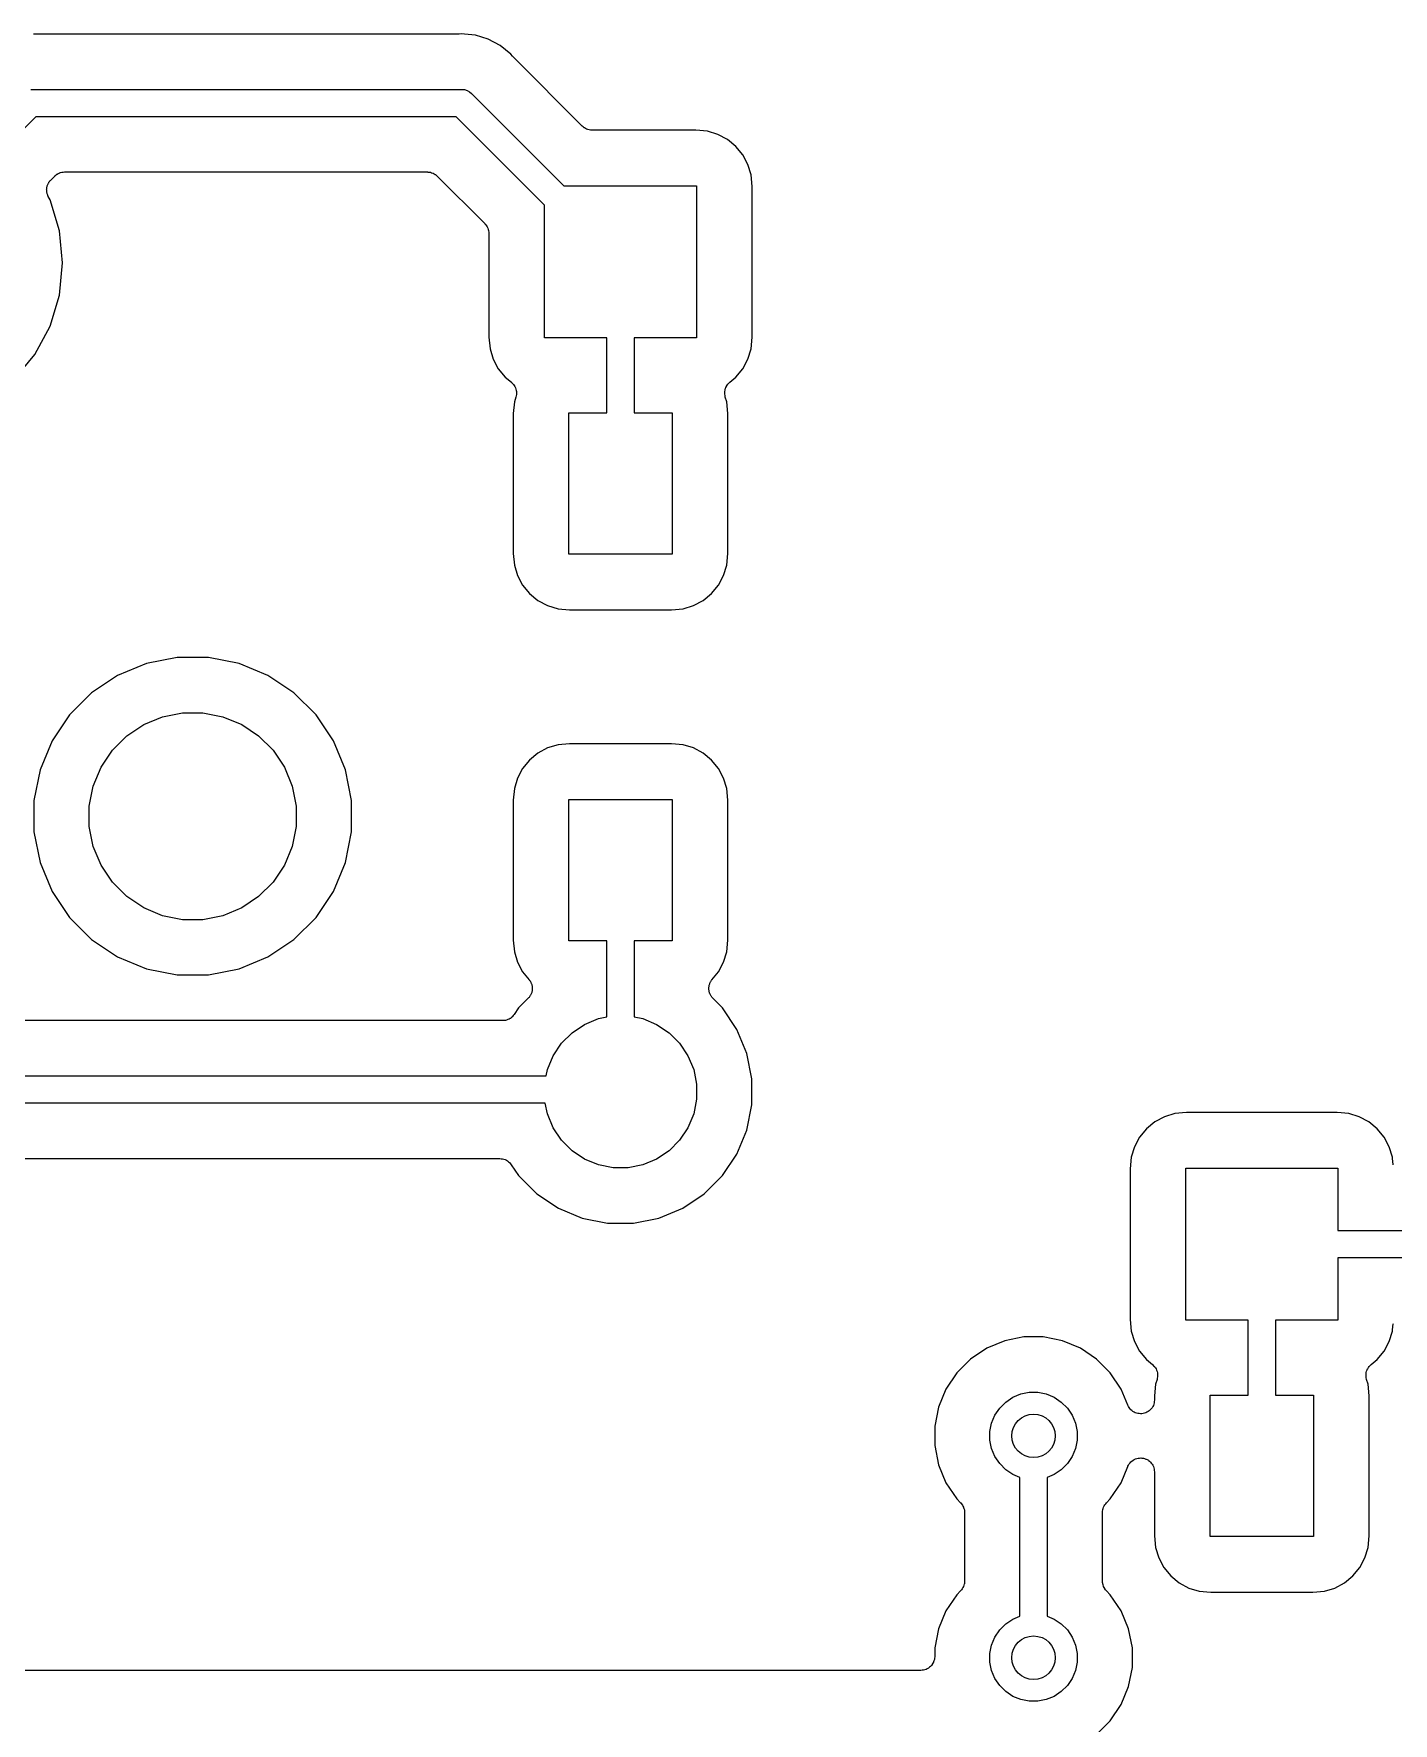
# Model space of a CAD drawing. Extents: x 1.13 to 10.46, y -5.5 to -3.29.
# Drawn here: x 9.139 to 9.63, y -4.721 to -4.11 of the extents above; entities that cross this region are included whole.
import ezdxf

# ---------------------------------------------------------------- set-up
doc = ezdxf.new("R2010")
doc.units = 0
doc.header["$MEASUREMENT"] = 0
doc.layers.add('BLACK', color=7, linetype='CONTINUOUS')

msp = doc.modelspace()

# ---------------------------------------------------------------- linework, layer by layer
at = {"layer": 'BLACK', "linetype": 'CONTINUOUS'}
for p, q in [((9.29338, -4.11007), (9.2924, -4.11017)), ((9.29436, -4.11017), (9.29338, -4.11007)), ((9.13873, -4.11019), (9.13852, -4.11017)), ((9.1388, -4.11019), (9.13873, -4.11019)), ((9.29191, -4.11019), (9.1388, -4.11019)), ((9.29212, -4.11017), (9.29191, -4.11019)), ((9.29233, -4.11017), (9.29212, -4.11017)), ((9.2924, -4.11017), (9.29233, -4.11017)), ((9.29827, -4.11055), (9.29436, -4.11017)), ((9.29436, -4.11017), (9.29436, -4.11017)), ((9.30296, -4.11198), (9.29827, -4.11055)), ((9.30729, -4.11429), (9.30296, -4.11198)), ((9.31109, -4.11741), (9.30729, -4.11429)), ((9.31171, -4.11817), (9.31109, -4.11741)), ((9.31186, -4.11832), (9.31171, -4.11817)), ((9.31199, -4.11848), (9.31186, -4.11832)), ((9.31204, -4.11853), (9.31199, -4.11848)), ((9.33695, -4.14343), (9.31204, -4.11853)), ((9.13757, -4.13019), (9.29314, -4.13019)), ((9.29314, -4.13019), (9.29338, -4.13017)), ((9.29338, -4.13017), (9.29362, -4.13019)), ((9.29362, -4.13019), (9.29362, -4.13019)), ((9.29362, -4.13019), (9.29435, -4.13026)), ((9.29435, -4.13026), (9.29527, -4.13054)), ((9.29527, -4.13054), (9.29613, -4.131)), ((9.29613, -4.131), (9.29688, -4.13162)), ((9.29688, -4.13162), (9.29703, -4.1318)), ((9.29703, -4.1318), (9.33025, -4.16502)), ((9.13937, -4.14003), (9.11576, -4.16364)), ((9.29134, -4.14003), (9.13937, -4.14003)), ((9.32329, -4.17198), (9.29134, -4.14003)), ((9.3373, -4.14373), (9.33695, -4.14343)), ((9.33766, -4.14402), (9.3373, -4.14373)), ((9.33768, -4.14404), (9.33766, -4.14402)), ((9.3377, -4.14405), (9.33768, -4.14404)), ((9.33811, -4.14427), (9.3377, -4.14405)), ((9.33851, -4.14449), (9.33811, -4.14427)), ((9.33854, -4.1445), (9.33851, -4.14449)), ((9.33856, -4.14451), (9.33854, -4.1445)), ((9.339, -4.14465), (9.33856, -4.14451)), ((9.33944, -4.14479), (9.339, -4.14465)), ((9.33947, -4.14479), (9.33944, -4.14479)), ((9.33949, -4.1448), (9.33947, -4.14479)), ((9.33995, -4.14485), (9.33949, -4.1448)), ((9.34041, -4.1449), (9.33995, -4.14485)), ((9.34046, -4.1449), (9.34041, -4.1449)), ((9.34048, -4.1449), (9.34046, -4.1449)), ((9.34046, -4.1449), (9.34046, -4.1449)), ((9.34046, -4.1449), (9.34046, -4.1449)), ((9.37804, -4.1449), (9.34048, -4.1449)), ((9.38221, -4.14531), (9.37804, -4.1449)), ((9.38598, -4.14645), (9.38221, -4.14531)), ((9.38945, -4.14831), (9.38598, -4.14645)), ((9.3925, -4.15081), (9.38945, -4.14831)), ((9.395, -4.15385), (9.3925, -4.15081)), ((9.39685, -4.15733), (9.395, -4.15385)), ((9.398, -4.1611), (9.39685, -4.15733)), ((9.14342, -4.16527), (9.14348, -4.16501)), ((9.14348, -4.16501), (9.14356, -4.1648)), ((9.14356, -4.1648), (9.14363, -4.16459)), ((9.14363, -4.16459), (9.14375, -4.16436)), ((9.14375, -4.16436), (9.14386, -4.16411)), ((9.14386, -4.16411), (9.14399, -4.16393)), ((9.14399, -4.16393), (9.14409, -4.16373)), ((9.14409, -4.16373), (9.14426, -4.16352)), ((9.14426, -4.16352), (9.14441, -4.1633)), ((9.14441, -4.1633), (9.14457, -4.16315)), ((9.14457, -4.16315), (9.14471, -4.16297)), ((9.14471, -4.16297), (9.14619, -4.1615)), ((9.14619, -4.1615), (9.1462, -4.16149)), ((9.1462, -4.16149), (9.14624, -4.16145)), ((9.1462, -4.16149), (9.1462, -4.16149)), ((9.1462, -4.16149), (9.1462, -4.16149)), ((9.14624, -4.16145), (9.1466, -4.16116)), ((9.1466, -4.16116), (9.14695, -4.16087)), ((9.14695, -4.16087), (9.14698, -4.16086)), ((9.14698, -4.16086), (9.147, -4.16084)), ((9.147, -4.16084), (9.14741, -4.16063)), ((9.14741, -4.16063), (9.14782, -4.16041)), ((9.14782, -4.16041), (9.14784, -4.1604)), ((9.14784, -4.1604), (9.14786, -4.16039)), ((9.14786, -4.16039), (9.14831, -4.16026)), ((9.14831, -4.16026), (9.14875, -4.16013)), ((9.14875, -4.16013), (9.14878, -4.16013)), ((9.14878, -4.16013), (9.1488, -4.16012)), ((9.1488, -4.16012), (9.14926, -4.16008)), ((9.14926, -4.16008), (9.14972, -4.16003)), ((9.14972, -4.16003), (9.28099, -4.16003)), ((9.28099, -4.16003), (9.281, -4.16003)), ((9.281, -4.16003), (9.281, -4.16003)), ((9.281, -4.16003), (9.28101, -4.16003)), ((9.28101, -4.16003), (9.28106, -4.16004)), ((9.28106, -4.16004), (9.28152, -4.16009)), ((9.28152, -4.16009), (9.28198, -4.16013)), ((9.28198, -4.16013), (9.282, -4.16014)), ((9.282, -4.16014), (9.28203, -4.16014)), ((9.28203, -4.16014), (9.28247, -4.16028)), ((9.28247, -4.16028), (9.28291, -4.16042)), ((9.28291, -4.16042), (9.28293, -4.16043)), ((9.28293, -4.16043), (9.28296, -4.16044)), ((9.28296, -4.16044), (9.28336, -4.16066)), ((9.28336, -4.16066), (9.28377, -4.16088)), ((9.28377, -4.16088), (9.28379, -4.1609)), ((9.28379, -4.1609), (9.28381, -4.16091)), ((9.28381, -4.16091), (9.28416, -4.16121)), ((9.28416, -4.16121), (9.28452, -4.1615)), ((9.28452, -4.1615), (9.3017, -4.17868)), ((9.33025, -4.16502), (9.37829, -4.16502)), ((9.37829, -4.16502), (9.37829, -4.22002)), ((9.39841, -4.16527), (9.398, -4.1611)), ((9.14325, -4.16649), (9.14327, -4.16623)), ((9.14327, -4.16672), (9.14325, -4.16649)), ((9.14326, -4.16694), (9.14327, -4.16672)), ((9.14331, -4.1672), (9.14326, -4.16694)), ((9.14327, -4.16623), (9.14328, -4.16596)), ((9.14328, -4.16596), (9.14332, -4.16574)), ((9.14334, -4.16746), (9.14331, -4.1672)), ((9.14332, -4.16574), (9.14334, -4.16552)), ((9.14334, -4.16552), (9.14342, -4.16527)), ((9.1434, -4.16768), (9.14334, -4.16746)), ((9.14344, -4.1679), (9.1434, -4.16768)), ((9.14354, -4.16815), (9.14344, -4.1679)), ((9.14362, -4.1684), (9.14354, -4.16815)), ((9.14372, -4.1686), (9.14362, -4.1684)), ((9.1438, -4.16881), (9.14372, -4.1686)), ((9.14384, -4.16887), (9.1438, -4.16881)), ((9.14449, -4.17008), (9.14384, -4.16887)), ((9.14788, -4.18127), (9.14449, -4.17008)), ((9.39841, -4.21977), (9.39841, -4.16527)), ((9.32329, -4.22002), (9.32329, -4.17198)), ((9.14903, -4.19291), (9.14788, -4.18127)), ((9.3017, -4.17868), (9.30171, -4.17869)), ((9.30171, -4.17869), (9.30171, -4.17869)), ((9.30171, -4.17869), (9.30171, -4.17869)), ((9.30171, -4.17869), (9.30175, -4.17873)), ((9.30175, -4.17873), (9.30204, -4.17909)), ((9.30204, -4.17909), (9.30233, -4.17945)), ((9.30233, -4.17945), (9.30234, -4.17947)), ((9.30234, -4.17947), (9.30236, -4.17949)), ((9.30236, -4.17949), (9.30257, -4.1799)), ((9.30257, -4.1799), (9.30279, -4.18031)), ((9.30279, -4.18031), (9.3028, -4.18033)), ((9.3028, -4.18033), (9.30281, -4.18036)), ((9.30281, -4.18036), (9.30294, -4.1808)), ((9.30294, -4.1808), (9.30307, -4.18124)), ((9.30307, -4.18124), (9.30307, -4.18127)), ((9.30307, -4.18127), (9.30308, -4.18129)), ((9.30308, -4.18129), (9.30312, -4.18175)), ((9.30312, -4.18175), (9.30317, -4.18221)), ((9.30317, -4.18221), (9.30317, -4.21977)), ((9.14788, -4.20455), (9.14903, -4.19291)), ((9.14449, -4.21574), (9.14788, -4.20455)), ((9.13897, -4.22606), (9.14449, -4.21574)), ((9.30317, -4.21977), (9.30358, -4.22394)), ((9.34587, -4.22002), (9.32329, -4.22002)), ((9.34587, -4.24705), (9.34587, -4.22002)), ((9.37829, -4.22002), (9.35571, -4.22002)), ((9.35571, -4.22002), (9.35571, -4.24705)), ((9.398, -4.22394), (9.39841, -4.21977)), ((9.13155, -4.2351), (9.13897, -4.22606)), ((9.30358, -4.22394), (9.30472, -4.22771)), ((9.39685, -4.22771), (9.398, -4.22394)), ((9.30472, -4.22771), (9.30658, -4.23118)), ((9.30658, -4.23118), (9.30908, -4.23423)), ((9.3925, -4.23423), (9.395, -4.23118)), ((9.395, -4.23118), (9.39685, -4.22771)), ((9.30908, -4.23423), (9.3113, -4.23605)), ((9.3113, -4.23605), (9.31132, -4.23607)), ((9.31132, -4.23607), (9.31132, -4.23607)), ((9.31132, -4.23607), (9.31132, -4.23607)), ((9.31132, -4.23607), (9.31135, -4.2361)), ((9.31135, -4.2361), (9.31168, -4.23643)), ((9.31168, -4.23643), (9.312, -4.23676)), ((9.312, -4.23676), (9.31202, -4.23678)), ((9.31202, -4.23678), (9.31203, -4.2368)), ((9.31203, -4.2368), (9.31229, -4.23719)), ((9.31229, -4.23719), (9.31254, -4.23758)), ((9.31254, -4.23758), (9.31255, -4.2376)), ((9.31255, -4.2376), (9.31256, -4.23761)), ((9.31256, -4.23761), (9.31274, -4.23805)), ((9.31274, -4.23805), (9.31291, -4.23848)), ((9.38868, -4.23841), (9.38887, -4.23798)), ((9.38887, -4.23798), (9.38904, -4.23755)), ((9.38904, -4.23755), (9.38906, -4.23753)), ((9.38906, -4.23753), (9.38907, -4.23751)), ((9.38907, -4.23751), (9.38933, -4.23713)), ((9.38933, -4.23713), (9.38959, -4.23674)), ((9.38959, -4.23674), (9.3896, -4.23673)), ((9.3896, -4.23673), (9.38962, -4.23671)), ((9.38962, -4.23671), (9.38995, -4.23638)), ((9.38995, -4.23638), (9.39028, -4.23605)), ((9.39028, -4.23605), (9.3925, -4.23423)), ((9.31238, -4.24313), (9.31197, -4.24729)), ((9.31291, -4.24137), (9.31238, -4.24313)), ((9.31291, -4.23848), (9.31292, -4.2385)), ((9.313, -4.24091), (9.31291, -4.24137)), ((9.31292, -4.2385), (9.31293, -4.23852)), ((9.31293, -4.23852), (9.31301, -4.23898)), ((9.3131, -4.24045), (9.313, -4.24091)), ((9.31301, -4.23898), (9.3131, -4.23944)), ((9.3131, -4.23944), (9.3131, -4.23946)), ((9.3131, -4.23946), (9.31311, -4.23948)), ((9.31311, -4.23948), (9.3131, -4.23994)), ((9.3131, -4.23994), (9.3131, -4.24041)), ((9.3131, -4.24041), (9.3131, -4.24043)), ((9.3131, -4.24043), (9.3131, -4.24045)), ((9.38847, -4.23987), (9.38848, -4.23941)), ((9.38847, -4.24034), (9.38847, -4.23987)), ((9.38847, -4.24036), (9.38847, -4.24034)), ((9.38847, -4.24039), (9.38847, -4.24036)), ((9.38856, -4.24084), (9.38847, -4.24039)), ((9.38848, -4.23937), (9.38858, -4.23891)), ((9.38848, -4.23939), (9.38848, -4.23937)), ((9.38848, -4.23941), (9.38848, -4.23939)), ((9.38865, -4.2413), (9.38856, -4.24084)), ((9.38858, -4.23891), (9.38867, -4.23845)), ((9.38866, -4.24134), (9.38865, -4.2413)), ((9.38867, -4.24137), (9.38866, -4.24134)), ((9.38866, -4.24134), (9.38866, -4.24134)), ((9.38866, -4.24134), (9.38866, -4.24134)), ((9.38867, -4.23845), (9.38868, -4.23843)), ((9.3892, -4.24313), (9.38867, -4.24137)), ((9.38868, -4.23843), (9.38868, -4.23841)), ((9.38961, -4.24729), (9.3892, -4.24313)), ((9.31197, -4.24729), (9.31197, -4.29798)), ((9.33209, -4.29823), (9.33209, -4.24705)), ((9.33209, -4.24705), (9.34587, -4.24705)), ((9.35571, -4.24705), (9.36949, -4.24705)), ((9.36949, -4.24705), (9.36949, -4.29823)), ((9.38961, -4.29798), (9.38961, -4.24729)), ((9.31197, -4.29798), (9.31238, -4.30215)), ((9.36949, -4.29823), (9.33209, -4.29823)), ((9.3892, -4.30215), (9.38961, -4.29798)), ((9.31238, -4.30215), (9.31352, -4.30592)), ((9.38806, -4.30592), (9.3892, -4.30215)), ((9.31352, -4.30592), (9.31538, -4.30939)), ((9.31538, -4.30939), (9.31788, -4.31244)), ((9.3837, -4.31244), (9.3862, -4.30939)), ((9.3862, -4.30939), (9.38806, -4.30592)), ((9.31788, -4.31244), (9.32092, -4.31494)), ((9.32092, -4.31494), (9.3244, -4.3168)), ((9.3244, -4.3168), (9.32817, -4.31794)), ((9.37341, -4.31794), (9.37718, -4.3168)), ((9.37718, -4.3168), (9.38065, -4.31494)), ((9.38065, -4.31494), (9.3837, -4.31244)), ((9.32817, -4.31794), (9.33233, -4.31835)), ((9.33233, -4.31835), (9.36924, -4.31835)), ((9.36924, -4.31835), (9.37341, -4.31794)), ((9.19041, -4.33551), (9.17932, -4.33772)), ((9.20172, -4.33551), (9.19041, -4.33551)), ((9.21281, -4.33772), (9.20172, -4.33551)), ((9.16887, -4.34204), (9.15947, -4.34833)), ((9.17932, -4.33772), (9.16887, -4.34204)), ((9.22325, -4.34204), (9.21281, -4.33772)), ((9.23265, -4.34833), (9.22325, -4.34204)), ((9.15947, -4.34833), (9.15148, -4.35632)), ((9.24065, -4.35632), (9.23265, -4.34833)), ((9.15148, -4.35632), (9.14519, -4.36572)), ((9.17222, -4.36386), (9.17835, -4.35977)), ((9.17835, -4.35977), (9.18515, -4.35695)), ((9.18515, -4.35695), (9.19238, -4.35551)), ((9.19238, -4.35551), (9.19975, -4.35551)), ((9.19975, -4.35551), (9.20697, -4.35695)), ((9.20697, -4.35695), (9.21378, -4.35977)), ((9.21378, -4.35977), (9.21991, -4.36386)), ((9.24693, -4.36572), (9.24065, -4.35632)), ((9.14519, -4.36572), (9.14087, -4.37617)), ((9.16701, -4.36907), (9.17222, -4.36386)), ((9.21991, -4.36386), (9.22511, -4.36907)), ((9.25126, -4.37617), (9.24693, -4.36572)), ((9.16292, -4.3752), (9.16701, -4.36907)), ((9.22511, -4.36907), (9.22921, -4.3752)), ((9.31788, -4.3726), (9.31538, -4.37565)), ((9.32092, -4.3701), (9.31788, -4.3726)), ((9.3244, -4.36824), (9.32092, -4.3701)), ((9.32817, -4.3671), (9.3244, -4.36824)), ((9.33233, -4.36669), (9.32817, -4.3671)), ((9.36924, -4.36669), (9.33233, -4.36669)), ((9.37341, -4.3671), (9.36924, -4.36669)), ((9.37718, -4.36824), (9.37341, -4.3671)), ((9.38065, -4.3701), (9.37718, -4.36824)), ((9.3837, -4.3726), (9.38065, -4.3701)), ((9.3862, -4.37565), (9.3837, -4.3726)), ((9.14087, -4.37617), (9.13866, -4.38726)), ((9.1601, -4.382), (9.16292, -4.3752)), ((9.22921, -4.3752), (9.23203, -4.382)), ((9.25346, -4.38726), (9.25126, -4.37617)), ((9.31538, -4.37565), (9.31352, -4.37912)), ((9.38806, -4.37912), (9.3862, -4.37565)), ((9.15866, -4.38923), (9.1601, -4.382)), ((9.23203, -4.382), (9.23346, -4.38923)), ((9.31238, -4.38289), (9.31197, -4.38706)), ((9.31352, -4.37912), (9.31238, -4.38289)), ((9.3892, -4.38289), (9.38806, -4.37912)), ((9.38961, -4.38706), (9.3892, -4.38289)), ((9.13866, -4.38726), (9.13866, -4.39857)), ((9.15866, -4.3966), (9.15866, -4.38923)), ((9.23346, -4.38923), (9.23346, -4.3966)), ((9.25346, -4.39857), (9.25346, -4.38726)), ((9.31197, -4.38706), (9.31197, -4.43775)), ((9.33209, -4.43799), (9.33209, -4.38681)), ((9.33209, -4.38681), (9.36949, -4.38681)), ((9.36949, -4.38681), (9.36949, -4.43799)), ((9.38961, -4.43775), (9.38961, -4.38706)), ((9.1601, -4.40382), (9.15866, -4.3966)), ((9.23346, -4.3966), (9.23203, -4.40382)), ((9.13866, -4.39857), (9.14087, -4.40966)), ((9.25126, -4.40966), (9.25346, -4.39857)), ((9.16292, -4.41063), (9.1601, -4.40382)), ((9.23203, -4.40382), (9.22921, -4.41063)), ((9.14087, -4.40966), (9.14519, -4.4201)), ((9.16701, -4.41676), (9.16292, -4.41063)), ((9.22921, -4.41063), (9.22511, -4.41676)), ((9.24693, -4.4201), (9.25126, -4.40966)), ((9.14519, -4.4201), (9.15148, -4.4295)), ((9.17222, -4.42197), (9.16701, -4.41676)), ((9.22511, -4.41676), (9.21991, -4.42197)), ((9.24065, -4.4295), (9.24693, -4.4201)), ((9.17835, -4.42606), (9.17222, -4.42197)), ((9.18515, -4.42888), (9.17835, -4.42606)), ((9.21378, -4.42606), (9.20697, -4.42888)), ((9.21991, -4.42197), (9.21378, -4.42606)), ((9.15148, -4.4295), (9.15947, -4.4375)), ((9.19238, -4.43031), (9.18515, -4.42888)), ((9.19975, -4.43031), (9.19238, -4.43031)), ((9.20697, -4.42888), (9.19975, -4.43031)), ((9.23265, -4.4375), (9.24065, -4.4295)), ((9.15947, -4.4375), (9.16887, -4.44378)), ((9.22325, -4.44378), (9.23265, -4.4375)), ((9.31197, -4.43775), (9.31238, -4.44191)), ((9.34587, -4.43799), (9.33209, -4.43799)), ((9.34587, -4.46546), (9.34587, -4.43799)), ((9.36949, -4.43799), (9.35571, -4.43799)), ((9.35571, -4.43799), (9.35571, -4.46546)), ((9.3892, -4.44191), (9.38961, -4.43775)), ((9.16887, -4.44378), (9.17932, -4.44811)), ((9.21281, -4.44811), (9.22325, -4.44378)), ((9.31238, -4.44191), (9.31352, -4.44568)), ((9.31352, -4.44568), (9.31538, -4.44916)), ((9.3862, -4.44916), (9.38806, -4.44568)), ((9.38806, -4.44568), (9.3892, -4.44191)), ((9.17932, -4.44811), (9.19041, -4.45031)), ((9.19041, -4.45031), (9.20172, -4.45031)), ((9.20172, -4.45031), (9.21281, -4.44811)), ((9.31538, -4.44916), (9.31773, -4.45202)), ((9.31773, -4.45202), (9.31777, -4.45208)), ((9.31777, -4.45208), (9.3179, -4.45227)), ((9.38372, -4.45221), (9.38385, -4.45202)), ((9.38385, -4.45202), (9.3862, -4.44916)), ((9.31785, -4.45818), (9.3177, -4.4584)), ((9.31802, -4.45798), (9.31785, -4.45818)), ((9.3179, -4.45227), (9.31804, -4.45244)), ((9.31813, -4.45778), (9.31802, -4.45798)), ((9.31804, -4.45244), (9.31816, -4.45268)), ((9.31825, -4.45759), (9.31813, -4.45778)), ((9.31816, -4.45268), (9.3183, -4.4529)), ((9.31836, -4.45735), (9.31825, -4.45759)), ((9.3183, -4.4529), (9.31839, -4.45311)), ((9.31848, -4.45712), (9.31836, -4.45735)), ((9.31839, -4.45311), (9.31849, -4.45331)), ((9.31855, -4.4569), (9.31848, -4.45712)), ((9.31849, -4.45331), (9.31857, -4.45356)), ((9.31864, -4.45669), (9.31855, -4.4569)), ((9.31857, -4.45356), (9.31867, -4.4538)), ((9.31869, -4.45644), (9.31864, -4.45669)), ((9.31867, -4.4538), (9.31871, -4.45403)), ((9.31877, -4.45618), (9.31869, -4.45644)), ((9.31871, -4.45403), (9.31877, -4.45424)), ((9.31877, -4.45424), (9.3188, -4.4545)), ((9.31879, -4.45596), (9.31877, -4.45618)), ((9.31884, -4.45574), (9.31879, -4.45596)), ((9.3188, -4.4545), (9.31885, -4.45476)), ((9.31885, -4.45476), (9.31884, -4.45499)), ((9.31884, -4.45499), (9.31886, -4.45521)), ((9.31886, -4.45521), (9.31884, -4.45548)), ((9.31884, -4.45548), (9.31884, -4.45574)), ((9.38271, -4.45514), (9.38273, -4.45492)), ((9.38273, -4.45541), (9.38271, -4.45514)), ((9.38273, -4.45492), (9.38274, -4.45469)), ((9.38273, -4.45567), (9.38273, -4.45541)), ((9.38278, -4.45589), (9.38273, -4.45567)), ((9.38274, -4.45469), (9.38279, -4.45444)), ((9.3828, -4.45612), (9.38278, -4.45589)), ((9.38279, -4.45444), (9.38282, -4.45417)), ((9.38287, -4.45637), (9.3828, -4.45612)), ((9.38282, -4.45417), (9.38288, -4.45396)), ((9.38292, -4.45663), (9.38287, -4.45637)), ((9.38288, -4.45396), (9.38293, -4.45374)), ((9.383, -4.45684), (9.38292, -4.45663)), ((9.38293, -4.45374), (9.38303, -4.45349)), ((9.38307, -4.45705), (9.383, -4.45684)), ((9.38303, -4.45349), (9.38311, -4.45324)), ((9.38319, -4.45729), (9.38307, -4.45705)), ((9.38311, -4.45324), (9.38322, -4.45304)), ((9.38329, -4.45753), (9.38319, -4.45729)), ((9.38322, -4.45304), (9.3833, -4.45284)), ((9.38341, -4.45772), (9.38329, -4.45753)), ((9.3833, -4.45284), (9.38345, -4.45262)), ((9.38352, -4.45792), (9.38341, -4.45772)), ((9.38345, -4.45262), (9.38357, -4.45239)), ((9.38368, -4.45813), (9.38352, -4.45792)), ((9.38357, -4.45239), (9.38372, -4.45221)), ((9.38383, -4.45834), (9.38368, -4.45813)), ((9.31389, -4.46224), (9.31232, -4.46459)), ((9.3174, -4.45873), (9.31389, -4.46224)), ((9.31754, -4.45856), (9.3174, -4.45873)), ((9.3177, -4.4584), (9.31754, -4.45856)), ((9.38398, -4.45851), (9.38383, -4.45834)), ((9.38413, -4.45868), (9.38398, -4.45851)), ((9.38417, -4.45873), (9.38413, -4.45868)), ((9.38768, -4.46224), (9.38417, -4.45873)), ((9.39288, -4.47002), (9.38768, -4.46224)), ((9.30817, -4.46681), (9.05734, -4.46681)), ((9.30863, -4.46677), (9.30817, -4.46681)), ((9.30909, -4.46672), (9.30863, -4.46677)), ((9.30911, -4.46672), (9.30909, -4.46672)), ((9.30914, -4.46672), (9.30911, -4.46672)), ((9.30958, -4.46658), (9.30914, -4.46672)), ((9.31003, -4.46645), (9.30958, -4.46658)), ((9.31005, -4.46644), (9.31003, -4.46645)), ((9.31007, -4.46643), (9.31005, -4.46644)), ((9.31048, -4.46622), (9.31007, -4.46643)), ((9.31089, -4.466), (9.31048, -4.46622)), ((9.31091, -4.46599), (9.31089, -4.466)), ((9.31093, -4.46598), (9.31091, -4.46599)), ((9.31129, -4.46568), (9.31093, -4.46598)), ((9.31165, -4.46539), (9.31129, -4.46568)), ((9.31167, -4.46537), (9.31165, -4.46539)), ((9.31169, -4.46536), (9.31167, -4.46537)), ((9.31198, -4.465), (9.31169, -4.46536)), ((9.31228, -4.46465), (9.31198, -4.465)), ((9.31231, -4.46461), (9.31228, -4.46465)), ((9.31232, -4.46459), (9.31231, -4.46461)), ((9.31231, -4.46461), (9.31231, -4.46461)), ((9.31231, -4.46461), (9.31231, -4.46461)), ((9.33326, -4.47116), (9.33776, -4.46815)), ((9.33776, -4.46815), (9.34277, -4.46608)), ((9.34277, -4.46608), (9.34587, -4.46546)), ((9.35571, -4.46546), (9.35881, -4.46608)), ((9.35881, -4.46608), (9.36381, -4.46815)), ((9.36381, -4.46815), (9.36832, -4.47116)), ((9.39646, -4.47866), (9.39288, -4.47002)), ((9.32642, -4.47949), (9.32943, -4.47499)), ((9.32943, -4.47499), (9.33326, -4.47116)), ((9.36832, -4.47116), (9.37215, -4.47499)), ((9.37215, -4.47499), (9.37516, -4.47949)), ((9.32434, -4.4845), (9.32642, -4.47949)), ((9.37516, -4.47949), (9.37723, -4.4845)), ((9.39829, -4.48784), (9.39646, -4.47866)), ((8.63297, -4.48681), (9.32388, -4.48681)), ((9.32388, -4.48681), (9.32434, -4.4845)), ((9.37723, -4.4845), (9.37829, -4.48981)), ((9.39829, -4.4972), (9.39829, -4.48784)), ((9.37829, -4.48981), (9.37829, -4.49523)), ((9.32357, -4.49665), (8.63297, -4.49665)), ((9.32434, -4.50054), (9.32357, -4.49665)), ((9.32642, -4.50555), (9.32434, -4.50054)), ((9.37723, -4.50054), (9.37516, -4.50555)), ((9.37829, -4.49523), (9.37723, -4.50054)), ((9.39646, -4.50637), (9.39829, -4.4972)), ((9.55126, -4.50043), (9.54749, -4.50157)), ((9.55542, -4.50002), (9.55126, -4.50043)), ((9.60993, -4.50002), (9.55542, -4.50002)), ((9.6141, -4.50043), (9.60993, -4.50002)), ((9.61787, -4.50157), (9.6141, -4.50043)), ((9.32943, -4.51005), (9.32642, -4.50555)), ((9.37516, -4.50555), (9.37215, -4.51005)), ((9.39288, -4.51502), (9.39646, -4.50637)), ((9.54097, -4.50593), (9.53847, -4.50897)), ((9.54401, -4.50343), (9.54097, -4.50593)), ((9.54749, -4.50157), (9.54401, -4.50343)), ((9.62134, -4.50343), (9.61787, -4.50157)), ((9.62439, -4.50593), (9.62134, -4.50343)), ((9.62689, -4.50897), (9.62439, -4.50593)), ((9.33326, -4.51388), (9.32943, -4.51005)), ((9.37215, -4.51005), (9.36832, -4.51388)), ((9.53661, -4.51245), (9.53547, -4.51622)), ((9.53847, -4.50897), (9.53661, -4.51245)), ((9.62874, -4.51245), (9.62689, -4.50897)), ((9.62989, -4.51622), (9.62874, -4.51245)), ((8.64905, -4.51665), (9.30711, -4.51665)), ((9.30711, -4.51665), (9.30713, -4.51665)), ((9.30713, -4.51665), (9.30713, -4.51665)), ((9.30713, -4.51665), (9.30714, -4.51665)), ((9.30714, -4.51665), (9.30718, -4.51665)), ((9.30718, -4.51665), (9.30765, -4.51671)), ((9.30765, -4.51671), (9.30811, -4.51675)), ((9.30811, -4.51675), (9.30813, -4.51676)), ((9.30813, -4.51676), (9.30815, -4.51676)), ((9.30815, -4.51676), (9.3086, -4.5169)), ((9.3086, -4.5169), (9.30904, -4.51704)), ((9.30904, -4.51704), (9.30906, -4.51705)), ((9.30906, -4.51705), (9.30908, -4.51706)), ((9.30908, -4.51706), (9.30949, -4.51728)), ((9.30949, -4.51728), (9.3099, -4.5175)), ((9.3099, -4.5175), (9.30992, -4.51752)), ((9.30992, -4.51752), (9.30994, -4.51753)), ((9.30994, -4.51753), (9.31029, -4.51783)), ((9.31029, -4.51783), (9.31065, -4.51812)), ((9.31065, -4.51812), (9.31067, -4.51814)), ((9.31067, -4.51814), (9.31069, -4.51816)), ((9.31069, -4.51816), (9.31098, -4.51852)), ((9.31098, -4.51852), (9.31127, -4.51888)), ((9.31127, -4.51888), (9.31389, -4.5228)), ((9.33776, -4.51689), (9.33326, -4.51388)), ((9.34277, -4.51896), (9.33776, -4.51689)), ((9.34808, -4.52002), (9.34277, -4.51896)), ((9.35881, -4.51896), (9.3535, -4.52002)), ((9.36381, -4.51689), (9.35881, -4.51896)), ((9.36832, -4.51388), (9.36381, -4.51689)), ((9.38768, -4.5228), (9.39288, -4.51502)), ((9.53547, -4.51622), (9.53506, -4.52038)), ((9.63008, -4.51821), (9.62989, -4.51622)), ((9.63013, -4.51843), (9.63008, -4.51821)), ((9.63015, -4.51865), (9.63013, -4.51843)), ((9.63022, -4.51891), (9.63015, -4.51865)), ((9.31389, -4.5228), (9.32051, -4.52942)), ((9.3535, -4.52002), (9.34808, -4.52002)), ((9.38107, -4.52942), (9.38768, -4.5228)), ((9.53506, -4.52038), (9.53506, -4.57489)), ((9.55518, -4.57514), (9.55518, -4.52014)), ((9.55518, -4.52014), (9.61018, -4.52014)), ((9.61018, -4.52014), (9.61018, -4.54272)), ((9.32051, -4.52942), (9.32829, -4.53461)), ((9.37329, -4.53461), (9.38107, -4.52942)), ((9.32829, -4.53461), (9.33693, -4.53819)), ((9.36464, -4.53819), (9.37329, -4.53461)), ((9.33693, -4.53819), (9.34611, -4.54002)), ((9.34611, -4.54002), (9.35547, -4.54002)), ((9.35547, -4.54002), (9.36464, -4.53819)), ((9.61018, -4.54272), (9.71, -4.54272)), ((9.7082, -4.55256), (9.61018, -4.55256)), ((9.61018, -4.55256), (9.61018, -4.57514)), ((9.53506, -4.57489), (9.53547, -4.57906)), ((9.53547, -4.57906), (9.53661, -4.58283)), ((9.57776, -4.57514), (9.55518, -4.57514)), ((9.57776, -4.60217), (9.57776, -4.57514)), ((9.61018, -4.57514), (9.5876, -4.57514)), ((9.5876, -4.57514), (9.5876, -4.60217)), ((9.62874, -4.58283), (9.62989, -4.57906)), ((9.62989, -4.57906), (9.63008, -4.57707)), ((9.63008, -4.57707), (9.63009, -4.577)), ((9.63009, -4.577), (9.63014, -4.57678)), ((9.63014, -4.57678), (9.63016, -4.57655)), ((9.63016, -4.57655), (9.63024, -4.5763)), ((9.48319, -4.58523), (9.47734, -4.58915)), ((9.4897, -4.58254), (9.48319, -4.58523)), ((9.49661, -4.58117), (9.4897, -4.58254)), ((9.50365, -4.58117), (9.49661, -4.58117)), ((9.51055, -4.58254), (9.50365, -4.58117)), ((9.51706, -4.58523), (9.51055, -4.58254)), ((9.52292, -4.58915), (9.51706, -4.58523)), ((9.53661, -4.58283), (9.53847, -4.5863)), ((9.53847, -4.5863), (9.54097, -4.58935)), ((9.62439, -4.58935), (9.62689, -4.5863)), ((9.62689, -4.5863), (9.62874, -4.58283)), ((9.47734, -4.58915), (9.47236, -4.59413)), ((9.52789, -4.59413), (9.52292, -4.58915)), ((9.54097, -4.58935), (9.54319, -4.59117)), ((9.54319, -4.59117), (9.54321, -4.59119)), ((9.54321, -4.59119), (9.54321, -4.59119)), ((9.54321, -4.59119), (9.54321, -4.59119)), ((9.54321, -4.59119), (9.54324, -4.59121)), ((9.54324, -4.59121), (9.54357, -4.59155)), ((9.54357, -4.59155), (9.54389, -4.59188)), ((9.54389, -4.59188), (9.54391, -4.5919)), ((9.54391, -4.5919), (9.54392, -4.59191)), ((9.54392, -4.59191), (9.54418, -4.59231)), ((9.54418, -4.59231), (9.54443, -4.59269)), ((9.62096, -4.59263), (9.62122, -4.59225)), ((9.62122, -4.59225), (9.62148, -4.59186)), ((9.62148, -4.59186), (9.62149, -4.59184)), ((9.62149, -4.59184), (9.62151, -4.59183)), ((9.62151, -4.59183), (9.62184, -4.5915)), ((9.62184, -4.5915), (9.62217, -4.59117)), ((9.62217, -4.59117), (9.62439, -4.58935)), ((9.47236, -4.59413), (9.46845, -4.59998)), ((9.53181, -4.59998), (9.52789, -4.59413)), ((9.54427, -4.59824), (9.54386, -4.60241)), ((9.5448, -4.59649), (9.54427, -4.59824)), ((9.54443, -4.59269), (9.54444, -4.59271)), ((9.54444, -4.59271), (9.54445, -4.59273)), ((9.54445, -4.59273), (9.54463, -4.59316)), ((9.54463, -4.59316), (9.5448, -4.5936)), ((9.5448, -4.5936), (9.54481, -4.59362)), ((9.54489, -4.59603), (9.5448, -4.59649)), ((9.54481, -4.59362), (9.54482, -4.59364)), ((9.54482, -4.59364), (9.5449, -4.59409)), ((9.54499, -4.59557), (9.54489, -4.59603)), ((9.5449, -4.59409), (9.54499, -4.59455)), ((9.54499, -4.59455), (9.54499, -4.59458)), ((9.54499, -4.59458), (9.545, -4.5946)), ((9.545, -4.5946), (9.54499, -4.59506)), ((9.54499, -4.59506), (9.54499, -4.59553)), ((9.54499, -4.59553), (9.54499, -4.59555)), ((9.54499, -4.59555), (9.54499, -4.59557)), ((9.62036, -4.59499), (9.62037, -4.59453)), ((9.62036, -4.59546), (9.62036, -4.59499)), ((9.62036, -4.59548), (9.62036, -4.59546)), ((9.62036, -4.5955), (9.62036, -4.59548)), ((9.62045, -4.59596), (9.62036, -4.5955)), ((9.62037, -4.59448), (9.62047, -4.59403)), ((9.62037, -4.59451), (9.62037, -4.59448)), ((9.62037, -4.59453), (9.62037, -4.59451)), ((9.62054, -4.59642), (9.62045, -4.59596)), ((9.62047, -4.59403), (9.62056, -4.59357)), ((9.62055, -4.59646), (9.62054, -4.59642)), ((9.62056, -4.59649), (9.62055, -4.59646)), ((9.62055, -4.59646), (9.62055, -4.59646)), ((9.62055, -4.59646), (9.62055, -4.59646)), ((9.62056, -4.59357), (9.62057, -4.59355)), ((9.62109, -4.59824), (9.62056, -4.59649)), ((9.62057, -4.59353), (9.62075, -4.5931)), ((9.62057, -4.59355), (9.62057, -4.59353)), ((9.62075, -4.5931), (9.62093, -4.59267)), ((9.62093, -4.59267), (9.62095, -4.59265)), ((9.62095, -4.59265), (9.62096, -4.59263)), ((9.6215, -4.60241), (9.62109, -4.59824)), ((9.46845, -4.59998), (9.46575, -4.60649)), ((9.4879, -4.60687), (9.49009, -4.60468)), ((9.49009, -4.60468), (9.49267, -4.60296)), ((9.49267, -4.60296), (9.49553, -4.60177)), ((9.49553, -4.60177), (9.49858, -4.60117)), ((9.49858, -4.60117), (9.50168, -4.60117)), ((9.50168, -4.60117), (9.50472, -4.60177)), ((9.50472, -4.60177), (9.50759, -4.60296)), ((9.50759, -4.60296), (9.51017, -4.60468)), ((9.51017, -4.60468), (9.51236, -4.60687)), ((9.53424, -4.60584), (9.53181, -4.59998)), ((9.5438, -4.6045), (9.54375, -4.60496)), ((9.54385, -4.604), (9.5438, -4.6045)), ((9.54386, -4.60393), (9.54385, -4.604)), ((9.54386, -4.60241), (9.54386, -4.60393)), ((9.56398, -4.65335), (9.56398, -4.60217)), ((9.56398, -4.60217), (9.57776, -4.60217)), ((9.5876, -4.60217), (9.60138, -4.60217)), ((9.60138, -4.60217), (9.60138, -4.65335)), ((9.6215, -4.6531), (9.6215, -4.60241)), ((9.46575, -4.60649), (9.46438, -4.61339)), ((9.48498, -4.61232), (9.48617, -4.60945)), ((9.48617, -4.60945), (9.4879, -4.60687)), ((9.51236, -4.60687), (9.51408, -4.60945)), ((9.51408, -4.60945), (9.51527, -4.61232)), ((9.53446, -4.60627), (9.53424, -4.60584)), ((9.53469, -4.6067), (9.53446, -4.60627)), ((9.5347, -4.60671), (9.53469, -4.6067)), ((9.53469, -4.6067), (9.53469, -4.6067)), ((9.53499, -4.60707), (9.5347, -4.60671)), ((9.53531, -4.60745), (9.53499, -4.60707)), ((9.53531, -4.60746), (9.53531, -4.60745)), ((9.53568, -4.60776), (9.53531, -4.60746)), ((9.53531, -4.60746), (9.53531, -4.60746)), ((9.53606, -4.60808), (9.53568, -4.60776)), ((9.53607, -4.60808), (9.53606, -4.60808)), ((9.53606, -4.60808), (9.53606, -4.60808)), ((9.53648, -4.60831), (9.53607, -4.60808)), ((9.53692, -4.60854), (9.53648, -4.60831)), ((9.53693, -4.60854), (9.53692, -4.60854)), ((9.53692, -4.60854), (9.53692, -4.60854)), ((9.53737, -4.60868), (9.53693, -4.60854)), ((9.53785, -4.60883), (9.53737, -4.60868)), ((9.53786, -4.60883), (9.53785, -4.60883)), ((9.53785, -4.60883), (9.53785, -4.60883)), ((9.53833, -4.60888), (9.53786, -4.60883)), ((9.53882, -4.60893), (9.53833, -4.60888)), ((9.53883, -4.60893), (9.53882, -4.60893)), ((9.53882, -4.60893), (9.53882, -4.60893)), ((9.53931, -4.60889), (9.53883, -4.60893)), ((9.53979, -4.60884), (9.53931, -4.60889)), ((9.5398, -4.60884), (9.53979, -4.60884)), ((9.54026, -4.6087), (9.5398, -4.60884)), ((9.5398, -4.60884), (9.5398, -4.60884)), ((9.54073, -4.60857), (9.54026, -4.6087)), ((9.54074, -4.60856), (9.54073, -4.60856)), ((9.54073, -4.60856), (9.54073, -4.60857)), ((9.54115, -4.60834), (9.54074, -4.60856)), ((9.54159, -4.60811), (9.54115, -4.60834)), ((9.5416, -4.60811), (9.54159, -4.60811)), ((9.54196, -4.60782), (9.5416, -4.60811)), ((9.5416, -4.60811), (9.5416, -4.60811)), ((9.54235, -4.6075), (9.54196, -4.60782)), ((9.54236, -4.6075), (9.54235, -4.6075)), ((9.54267, -4.60713), (9.54236, -4.6075)), ((9.54236, -4.6075), (9.54236, -4.6075)), ((9.54298, -4.60676), (9.54267, -4.60713)), ((9.54299, -4.60675), (9.54298, -4.60675)), ((9.54298, -4.60675), (9.54298, -4.60676)), ((9.54322, -4.60632), (9.54299, -4.60675)), ((9.54345, -4.6059), (9.54322, -4.60632)), ((9.5436, -4.60544), (9.54345, -4.60589)), ((9.54345, -4.60589), (9.54345, -4.6059)), ((9.54345, -4.6059), (9.54345, -4.6059)), ((9.54375, -4.60497), (9.5436, -4.60544)), ((9.54375, -4.60496), (9.54375, -4.60497)), ((9.54375, -4.60497), (9.54375, -4.60497)), ((9.46438, -4.61339), (9.46438, -4.62043)), ((9.48438, -4.61536), (9.48498, -4.61232)), ((9.48438, -4.61846), (9.48438, -4.61536)), ((9.51527, -4.61232), (9.51588, -4.61536)), ((9.51588, -4.61536), (9.51588, -4.61846)), ((9.46438, -4.62043), (9.46575, -4.62734)), ((9.48498, -4.62151), (9.48438, -4.61846)), ((9.48617, -4.62437), (9.48498, -4.62151)), ((9.51527, -4.62151), (9.51408, -4.62437)), ((9.51588, -4.61846), (9.51527, -4.62151)), ((9.46575, -4.62734), (9.46845, -4.63385)), ((9.4879, -4.62695), (9.48617, -4.62437)), ((9.49009, -4.62915), (9.4879, -4.62695)), ((9.49267, -4.63087), (9.49009, -4.62915)), ((9.51017, -4.62915), (9.50759, -4.63087)), ((9.51236, -4.62695), (9.51017, -4.62915)), ((9.51408, -4.62437), (9.51236, -4.62695)), ((9.53181, -4.63385), (9.53424, -4.62798)), ((9.53424, -4.62798), (9.53426, -4.62793)), ((9.53426, -4.62792), (9.5345, -4.62749)), ((9.53426, -4.62793), (9.53426, -4.62792)), ((9.53426, -4.62793), (9.53426, -4.62793)), ((9.53426, -4.62793), (9.53426, -4.62793)), ((9.5345, -4.62749), (9.53473, -4.62707)), ((9.53473, -4.62706), (9.53505, -4.62669)), ((9.53473, -4.62707), (9.53473, -4.62706)), ((9.53473, -4.62707), (9.53473, -4.62707)), ((9.53505, -4.62669), (9.53536, -4.62632)), ((9.53536, -4.62632), (9.53573, -4.62602)), ((9.53536, -4.62632), (9.53536, -4.62632)), ((9.53536, -4.62632), (9.53536, -4.62632)), ((9.53573, -4.62602), (9.53612, -4.62571)), ((9.53612, -4.62571), (9.53654, -4.62549)), ((9.53612, -4.62571), (9.53612, -4.62571)), ((9.53612, -4.62571), (9.53612, -4.62571)), ((9.53654, -4.62549), (9.53698, -4.62526)), ((9.53698, -4.62526), (9.53699, -4.62526)), ((9.53699, -4.62526), (9.53746, -4.62512)), ((9.53699, -4.62526), (9.53699, -4.62526)), ((9.53746, -4.62512), (9.53792, -4.62498)), ((9.53792, -4.62498), (9.53792, -4.62498)), ((9.53792, -4.62498), (9.53793, -4.62498)), ((9.53793, -4.62498), (9.5384, -4.62494)), ((9.5384, -4.62494), (9.53889, -4.6249)), ((9.53889, -4.6249), (9.53889, -4.6249)), ((9.53889, -4.6249), (9.5389, -4.6249)), ((9.5389, -4.6249), (9.53935, -4.62494)), ((9.53935, -4.62494), (9.53986, -4.625)), ((9.53986, -4.625), (9.53987, -4.625)), ((9.53987, -4.625), (9.53987, -4.625)), ((9.53987, -4.625), (9.54031, -4.62514)), ((9.54031, -4.62514), (9.54079, -4.62529)), ((9.54079, -4.62529), (9.5408, -4.62529)), ((9.5408, -4.62529), (9.5408, -4.62529)), ((9.5408, -4.62529), (9.54122, -4.62551)), ((9.54122, -4.62551), (9.54165, -4.62575)), ((9.54165, -4.62575), (9.54165, -4.62575)), ((9.54165, -4.62575), (9.54166, -4.62576)), ((9.54166, -4.62576), (9.54202, -4.62606)), ((9.54202, -4.62606), (9.5424, -4.62637)), ((9.5424, -4.62637), (9.54241, -4.62638)), ((9.54241, -4.62638), (9.54241, -4.62638)), ((9.54241, -4.62638), (9.54271, -4.62675)), ((9.54271, -4.62675), (9.54302, -4.62713)), ((9.54302, -4.62713), (9.54302, -4.62713)), ((9.54302, -4.62713), (9.54302, -4.62714)), ((9.54302, -4.62714), (9.54325, -4.62756)), ((9.54325, -4.62756), (9.54348, -4.62799)), ((9.54348, -4.62799), (9.54348, -4.62799)), ((9.54348, -4.62799), (9.54348, -4.628)), ((9.54348, -4.628), (9.54362, -4.62845)), ((9.54362, -4.62845), (9.54376, -4.62892)), ((9.54376, -4.62892), (9.54376, -4.62893)), ((9.54376, -4.62893), (9.54376, -4.62893)), ((9.54376, -4.62893), (9.54381, -4.62941)), ((9.46845, -4.63385), (9.47236, -4.6397)), ((9.49521, -4.63192), (9.49267, -4.63087)), ((9.49521, -4.68211), (9.49521, -4.63192)), ((9.50759, -4.63087), (9.50505, -4.63192)), ((9.50505, -4.63192), (9.50505, -4.68211)), ((9.52789, -4.6397), (9.53181, -4.63385)), ((9.54381, -4.62941), (9.54386, -4.6299)), ((9.54386, -4.6299), (9.54386, -4.6531)), ((9.47236, -4.6397), (9.47374, -4.64108)), ((9.47374, -4.64108), (9.47375, -4.64109)), ((9.47375, -4.64109), (9.47375, -4.6411)), ((9.47375, -4.6411), (9.47375, -4.6411)), ((9.47375, -4.6411), (9.47379, -4.64113)), ((9.47379, -4.64113), (9.47408, -4.64149)), ((9.52622, -4.64144), (9.52651, -4.64108)), ((9.52651, -4.64108), (9.52789, -4.6397)), ((9.47408, -4.64149), (9.47437, -4.64185)), ((9.47437, -4.64185), (9.47438, -4.64187)), ((9.47438, -4.64187), (9.4744, -4.6419)), ((9.4744, -4.6419), (9.47461, -4.64231)), ((9.47461, -4.64231), (9.47483, -4.64271)), ((9.47483, -4.64271), (9.47484, -4.64274)), ((9.47484, -4.64274), (9.47485, -4.64276)), ((9.47485, -4.64276), (9.47498, -4.64321)), ((9.47498, -4.64321), (9.47511, -4.64365)), ((9.47511, -4.64365), (9.47511, -4.64367)), ((9.47511, -4.64367), (9.47512, -4.6437)), ((9.47512, -4.6437), (9.47516, -4.64416)), ((9.47516, -4.64416), (9.47521, -4.64462)), ((9.47521, -4.64462), (9.47521, -4.66941)), ((9.52505, -4.64455), (9.5251, -4.64409)), ((9.52505, -4.6446), (9.52505, -4.64455)), ((9.52505, -4.64462), (9.52505, -4.6446)), ((9.52505, -4.6446), (9.52505, -4.6446)), ((9.52505, -4.6446), (9.52505, -4.6446)), ((9.52505, -4.66941), (9.52505, -4.64462)), ((9.5251, -4.64409), (9.52515, -4.64363)), ((9.52515, -4.64363), (9.52516, -4.64361)), ((9.52516, -4.64358), (9.5253, -4.64314)), ((9.52516, -4.64361), (9.52516, -4.64358)), ((9.5253, -4.64314), (9.52543, -4.6427)), ((9.52543, -4.6427), (9.52545, -4.64267)), ((9.52545, -4.64265), (9.52568, -4.64224)), ((9.52545, -4.64267), (9.52545, -4.64265)), ((9.52568, -4.64224), (9.52589, -4.64184)), ((9.52589, -4.64184), (9.52591, -4.64182)), ((9.52591, -4.64182), (9.52592, -4.64179)), ((9.52592, -4.64179), (9.52622, -4.64144)), ((9.54386, -4.6531), (9.54427, -4.65727)), ((9.60138, -4.65335), (9.56398, -4.65335)), ((9.62109, -4.65727), (9.6215, -4.6531)), ((9.54427, -4.65727), (9.54541, -4.66104)), ((9.61994, -4.66104), (9.62109, -4.65727)), ((9.54541, -4.66104), (9.54727, -4.66451)), ((9.54727, -4.66451), (9.54977, -4.66756)), ((9.61559, -4.66756), (9.61809, -4.66451)), ((9.61809, -4.66451), (9.61994, -4.66104)), ((9.47458, -4.67178), (9.47436, -4.67219)), ((9.4748, -4.67138), (9.47458, -4.67178)), ((9.47481, -4.67135), (9.4748, -4.67138)), ((9.47482, -4.67133), (9.47481, -4.67135)), ((9.47496, -4.67089), (9.47482, -4.67133)), ((9.4751, -4.67045), (9.47496, -4.67089)), ((9.47511, -4.6704), (9.4751, -4.67042)), ((9.4751, -4.67042), (9.4751, -4.67045)), ((9.47515, -4.66994), (9.47511, -4.6704)), ((9.47521, -4.66948), (9.47515, -4.66994)), ((9.47521, -4.66941), (9.47521, -4.66942)), ((9.47521, -4.66942), (9.47521, -4.66943)), ((9.47521, -4.66943), (9.47521, -4.66943)), ((9.47521, -4.66943), (9.47521, -4.66948)), ((9.52509, -4.66987), (9.52505, -4.66941)), ((9.52513, -4.67033), (9.52509, -4.66987)), ((9.52514, -4.67035), (9.52513, -4.67033)), ((9.52514, -4.67038), (9.52514, -4.67035)), ((9.52528, -4.67082), (9.52514, -4.67038)), ((9.52541, -4.67127), (9.52528, -4.67082)), ((9.52542, -4.67129), (9.52541, -4.67127)), ((9.52543, -4.67131), (9.52542, -4.67129)), ((9.52564, -4.67172), (9.52543, -4.67131)), ((9.52586, -4.67213), (9.52564, -4.67172)), ((9.54977, -4.66756), (9.55281, -4.67006)), ((9.55281, -4.67006), (9.55629, -4.67191)), ((9.55629, -4.67191), (9.56006, -4.67306)), ((9.6053, -4.67306), (9.60907, -4.67191)), ((9.60907, -4.67191), (9.61254, -4.67006)), ((9.61254, -4.67006), (9.61559, -4.66756)), ((9.47236, -4.67433), (9.46845, -4.68018)), ((9.47374, -4.67294), (9.47236, -4.67433)), ((9.47404, -4.67259), (9.47374, -4.67294)), ((9.47433, -4.67223), (9.47404, -4.67259)), ((9.47434, -4.67221), (9.47433, -4.67223)), ((9.47436, -4.67219), (9.47434, -4.67221)), ((9.52587, -4.67215), (9.52586, -4.67213)), ((9.52588, -4.67218), (9.52587, -4.67215)), ((9.52618, -4.67253), (9.52588, -4.67218)), ((9.52646, -4.67289), (9.52618, -4.67253)), ((9.5265, -4.67293), (9.52646, -4.67289)), ((9.52651, -4.67294), (9.5265, -4.67293)), ((9.5265, -4.67293), (9.5265, -4.67293)), ((9.5265, -4.67293), (9.5265, -4.67293)), ((9.52789, -4.67433), (9.52651, -4.67294)), ((9.53181, -4.68018), (9.52789, -4.67433)), ((9.56006, -4.67306), (9.56422, -4.67347)), ((9.56422, -4.67347), (9.60113, -4.67347)), ((9.60113, -4.67347), (9.6053, -4.67306)), ((9.46845, -4.68018), (9.46575, -4.68669)), ((9.49009, -4.68488), (9.49267, -4.68316)), ((9.49267, -4.68316), (9.49521, -4.68211)), ((9.50505, -4.68211), (9.50759, -4.68316)), ((9.50759, -4.68316), (9.51017, -4.68488)), ((9.5345, -4.68669), (9.53181, -4.68018)), ((9.46575, -4.68669), (9.46438, -4.69359)), ((9.48498, -4.69252), (9.48617, -4.68965)), ((9.48617, -4.68965), (9.4879, -4.68707)), ((9.4879, -4.68707), (9.49009, -4.68488)), ((9.51017, -4.68488), (9.51236, -4.68707)), ((9.51236, -4.68707), (9.51408, -4.68965)), ((9.51408, -4.68965), (9.51527, -4.69252)), ((9.53588, -4.69359), (9.5345, -4.68669)), ((9.46438, -4.69359), (9.46438, -4.6967)), ((9.48438, -4.69556), (9.48498, -4.69252)), ((9.48438, -4.69866), (9.48438, -4.69556)), ((9.51527, -4.69252), (9.51588, -4.69556)), ((9.51588, -4.69556), (9.51588, -4.69866)), ((9.53588, -4.70063), (9.53588, -4.69359)), ((9.45938, -4.7017), (8.75469, -4.7017)), ((9.45985, -4.70165), (9.45938, -4.7017)), ((9.46032, -4.70161), (9.45985, -4.70165)), ((9.46033, -4.7016), (9.46032, -4.70161)), ((9.46035, -4.7016), (9.46033, -4.7016)), ((9.4608, -4.70147), (9.46035, -4.7016)), ((9.46125, -4.70133), (9.4608, -4.70147)), ((9.46127, -4.70132), (9.46125, -4.70133)), ((9.46128, -4.70132), (9.46127, -4.70132)), ((9.4617, -4.7011), (9.46128, -4.70132)), ((9.46212, -4.70088), (9.4617, -4.7011)), ((9.46213, -4.70087), (9.46212, -4.70088)), ((9.46215, -4.70086), (9.46213, -4.70087)), ((9.46251, -4.70056), (9.46215, -4.70086)), ((9.46288, -4.70027), (9.46251, -4.70056)), ((9.46289, -4.70026), (9.46288, -4.70027)), ((9.4629, -4.70024), (9.46289, -4.70026)), ((9.4632, -4.69988), (9.4629, -4.70024)), ((9.46351, -4.69952), (9.4632, -4.69988)), ((9.46352, -4.69949), (9.46351, -4.69951)), ((9.46351, -4.69951), (9.46351, -4.69952)), ((9.46375, -4.69908), (9.46352, -4.69949)), ((9.46398, -4.69867), (9.46375, -4.69908)), ((9.46399, -4.69863), (9.46398, -4.69865)), ((9.46398, -4.69865), (9.46398, -4.69867)), ((9.46413, -4.69819), (9.46399, -4.69863)), ((9.46427, -4.69774), (9.46413, -4.69819)), ((9.46428, -4.6977), (9.46427, -4.69772)), ((9.46427, -4.69772), (9.46427, -4.69774)), ((9.46433, -4.69723), (9.46428, -4.6977)), ((9.46438, -4.69677), (9.46433, -4.69723)), ((9.46438, -4.6967), (9.46438, -4.69673)), ((9.46438, -4.69673), (9.46438, -4.69673)), ((9.46438, -4.69673), (9.46438, -4.69673)), ((9.46438, -4.69673), (9.46438, -4.69677)), ((9.48498, -4.70171), (9.48438, -4.69866)), ((9.48617, -4.70457), (9.48498, -4.70171)), ((9.51527, -4.70171), (9.51408, -4.70457)), ((9.51588, -4.69866), (9.51527, -4.70171)), ((9.5345, -4.70754), (9.53588, -4.70063)), ((9.4879, -4.70715), (9.48617, -4.70457)), ((9.49009, -4.70935), (9.4879, -4.70715)), ((9.51236, -4.70715), (9.51017, -4.70935)), ((9.51408, -4.70457), (9.51236, -4.70715)), ((9.53181, -4.71405), (9.5345, -4.70754)), ((9.49267, -4.71107), (9.49009, -4.70935)), ((9.49553, -4.71226), (9.49267, -4.71107)), ((9.49858, -4.71286), (9.49553, -4.71226)), ((9.50168, -4.71286), (9.49858, -4.71286)), ((9.50472, -4.71226), (9.50168, -4.71286)), ((9.50759, -4.71107), (9.50472, -4.71226)), ((9.51017, -4.70935), (9.50759, -4.71107)), ((9.52789, -4.7199), (9.53181, -4.71405)), ((9.52292, -4.72488), (9.52789, -4.7199))]:
    msp.add_line(p, q, dxfattribs=at)
at = {"layer": 'BLACK'}
for centre in [(9.50013, -4.61691), (9.50013, -4.69711)]:
    msp.add_circle(centre, 0.00787, dxfattribs=at)

doc.saveas('drawing.dxf')
